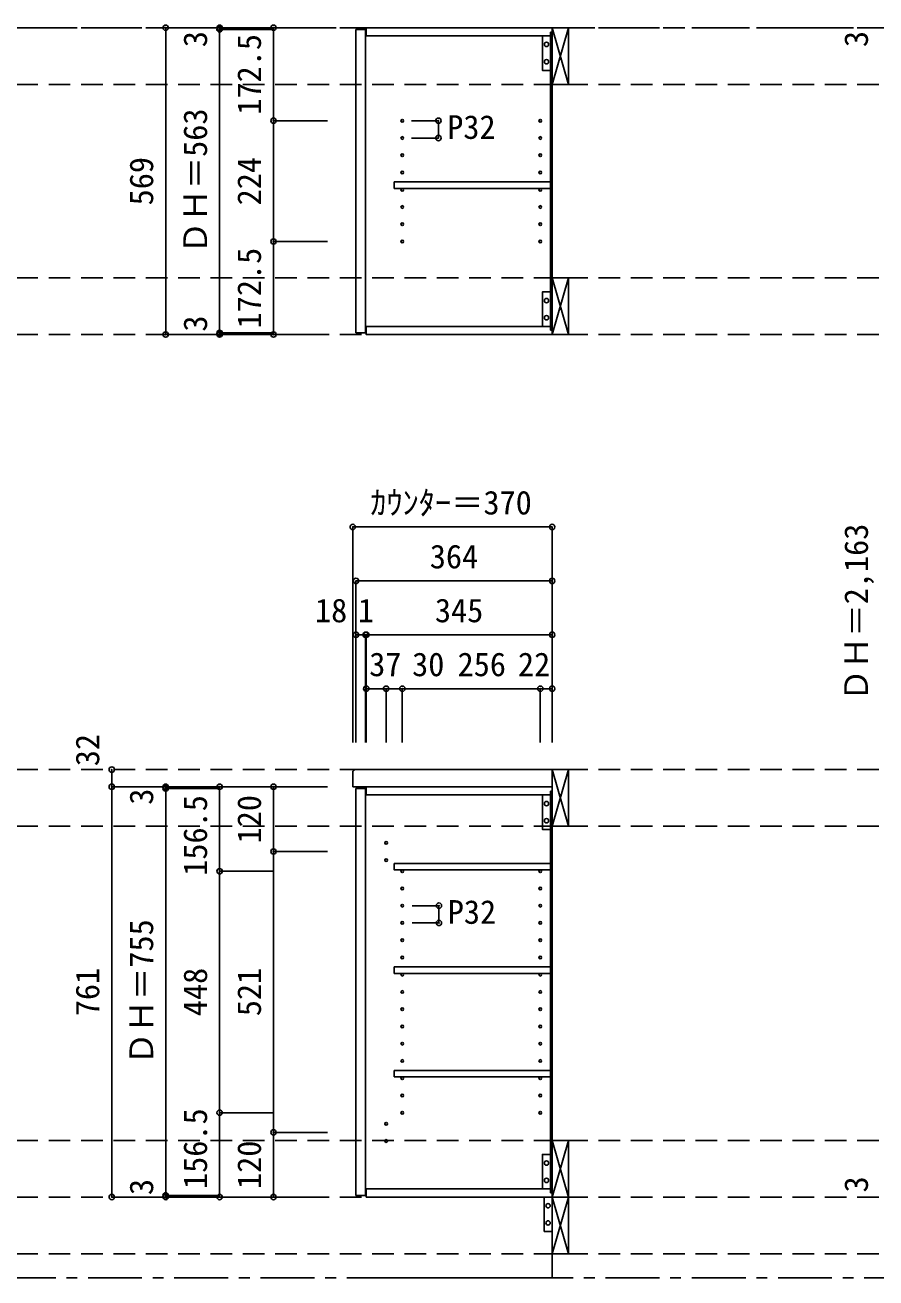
# Model space of a CAD drawing. Units: millimetres at full size, sheet at 1:20; details may follow other scales. Extents: x -3893 to 3907, y -2871 to 2783.
# Drawn here: x 763 to 2342, y -1607 to 717 of the extents above; entities that cross this region are included whole.
import ezdxf
from ezdxf.enums import TextEntityAlignment as Align

# ---------------------------------------------------------------- set-up
doc = ezdxf.new("R2010")
doc.units = ezdxf.units.MM
doc.header["$LTSCALE"] = 20
doc.header["$PDMODE"] = 32
doc.header["$PDSIZE"] = 10
doc.linetypes.add('CHAIN1', pattern=[8, 5, -1, 1, -1])
doc.linetypes.add('DASHED2', pattern=[3, 2, -1])
for name, color, linetype in [('0-1_本体', 2, 'Continuous'), ('0-2_扉', 3, 'Continuous'), ('0-3_扉仕上', 7, 'CHAIN1'), ('0-4_棚', 3, 'Continuous'), ('0-5_ダボ', 7, 'Continuous'), ('0-6_桟木', 3, 'Continuous'), ('0-A_文字', 7, 'Continuous'), ('0-B_寸法', 7, 'Continuous')]:
    doc.layers.add(name, color=color, linetype=linetype)
doc.styles.add('ＭＳ ゴシック', font='')
doc.styles.get('ＭＳ ゴシック').set_extended_font_data('MS Gothic')

msp = doc.modelspace()

# ---------------------------------------------------------------- linework, layer by layer
at = {"layer": '0-1_本体'}
for p, q in [((1396.3, 697.33), (1738.3, 697.33)), ((1738.3, 704.33), (1741.3, 704.33)), ((1738.3, 151.33), (1738.3, 704.33)), ((1739.8, 151.33), (1739.8, 704.33)), ((1741.3, 701.83), (1741.3, 709.83)), ((1738.3, 151.33), (1741.3, 151.33)), ((1741.3, 154.33), (1741.3, 146.33)), ((1396.3, -695.67), (1741.3, -695.67)), ((1738.3, -1448.67), (1738.3, -703.67)), ((1738.3, -703.67), (1741.3, -703.67)), ((1739.8, -1448.67), (1739.8, -703.67)), ((1396.3, -1441.67), (1396.3, -1456.67)), ((1396.3, -1441.67), (1738.3, -1441.67)), ((1741.3, -1456.67), (1396.3, -1456.67)), ((1738.3, -1448.67), (1741.3, -1448.67)), ((1741.3, -1553.67), (1741.3, -1561.67))]:
    msp.add_line(p, q, dxfattribs=at)
at = {"layer": '0-1_本体', "color": 7}
for p, q in [((1741.3, 707.33), (1741.3, 143.33)), ((1741.3, -1456.67), (1741.3, -695.67))]:
    msp.add_line(p, q, dxfattribs=at)
at = {"layer": '0-1_本体'}
for points in [[(1741.3, 712.33), (1396.3, 712.33), (1396.3, 697.33)], [(1741.3, 143.33), (1396.3, 143.33), (1396.3, 158.33), (1738.3, 158.33)], [(1738.3, -710.67), (1396.3, -710.67), (1396.3, -695.67)]]:
    msp.add_lwpolyline(points, dxfattribs=at)
at = {"layer": '0-2_扉', "color": 2}
for p, q in [((1377.3, 709.33), (1395.3, 709.33)), ((1377.3, 146.33), (1377.3, 709.33)), ((1395.3, 146.33), (1395.3, 709.33)), ((1377.3, 146.33), (1395.3, 146.33)), ((1377.3, -698.67), (1377.3, -1453.67)), ((1377.3, -698.67), (1395.3, -698.67)), ((1395.3, -698.67), (1395.3, -1453.67)), ((1377.3, -1453.67), (1395.3, -1453.67))]:
    msp.add_line(p, q, dxfattribs=at)
at = {"layer": '0-3_扉仕上', "linetype": 'Continuous'}
for p, q in [((1741.3, -1456.67), (1741.3, -1606.67)), ((1741.3, -1606.67), (1374.3, -1606.67))]:
    msp.add_line(p, q, dxfattribs=at)
at = {"layer": '0-4_棚', "color": 2}
for p, q in [((1448.3, 426.33), (1448.3, 414.33)), ((1448.3, 426.33), (1738.3, 426.33)), ((1448.3, 414.33), (1738.3, 414.33)), ((1448.3, -837.69), (1738.3, -837.69)), ((1738.3, -837.69), (1738.3, -849.69)), ((1448.3, -1029.69), (1738.3, -1029.69)), ((1738.3, -1029.69), (1738.3, -1041.69)), ((1448.3, -1221.69), (1448.3, -1233.69)), ((1448.3, -1221.69), (1738.3, -1221.69)), ((1738.3, -1221.69), (1738.3, -1233.69)), ((1448.3, -1233.69), (1738.3, -1233.69))]:
    msp.add_line(p, q, dxfattribs=at)
at = {"layer": '0-4_棚', "color": 7}
for p, q in [((1371.3, -668.67), (1371.3, -695.67)), ((1376.3, -663.67), (1741.3, -663.67)), ((1741.3, -695.67), (1741.3, -663.67)), ((1741.3, -695.67), (1371.3, -695.67))]:
    msp.add_line(p, q, dxfattribs=at)
at = {"layer": '0-4_棚', "color": 2}
for points in [[(1448.3, -837.69), (1448.3, -849.69), (1738.3, -849.69)], [(1448.3, -1029.69), (1448.3, -1041.69), (1738.3, -1041.69)]]:
    msp.add_lwpolyline(points, dxfattribs=at)
at = {"layer": '0-4_棚', "color": 7}
msp.add_arc((1376.3, -668.67), 5, 90, 180, dxfattribs=at)
at = {"layer": '0-5_ダボ'}
for centre in [(1463.3, 539.83), (1719.3, 539.83), (1463.3, 507.83), (1719.3, 507.83), (1463.3, 475.83), (1719.3, 475.83), (1463.3, 443.83), (1719.3, 443.83), (1463.3, 411.83), (1719.3, 411.83), (1463.3, 379.83), (1719.3, 379.83), (1463.3, 347.83), (1719.3, 347.83), (1463.3, 315.83), (1719.3, 315.83), (1433.3, -799.67), (1433.3, -831.67), (1463.3, -852.19), (1719.3, -852.19), (1463.3, -884.19), (1719.3, -884.19), (1463.3, -916.19), (1719.3, -916.19), (1463.3, -948.19), (1719.3, -948.19), (1463.3, -980.19), (1719.3, -980.19), (1463.3, -1012.19), (1719.3, -1012.19), (1463.3, -1044.19), (1719.3, -1044.19), (1463.3, -1076.19), (1719.3, -1076.19), (1463.3, -1108.19), (1719.3, -1108.19), (1463.3, -1140.19), (1719.3, -1140.19), (1463.3, -1172.19), (1719.3, -1172.19), (1463.3, -1204.19), (1719.3, -1204.19), (1463.3, -1236.19), (1719.3, -1236.19), (1463.3, -1268.19), (1719.3, -1268.19), (1463.3, -1300.19), (1719.3, -1300.19), (1433.3, -1320.67), (1433.3, -1352.67)]:
    msp.add_circle(centre, 2.5, dxfattribs=at)
at = {"layer": '0-6_桟木'}
for p, q in [((1738.3, 633.33), (1738.3, 697.33)), ((1741.3, 712.33), (1741.3, 607.33)), ((1771.3, 712.33), (1741.3, 712.33)), ((1771.3, 607.33), (1771.3, 712.33)), ((1741.3, 607.33), (1771.3, 607.33)), ((1741.3, 248.33), (1741.3, 143.33)), ((1771.3, 248.33), (1741.3, 248.33)), ((1738.3, 222.33), (1738.3, 158.33)), ((1741.3, -663.67), (1741.3, -768.67)), ((1771.3, -663.67), (1741.3, -663.67)), ((1741.3, -1351.67), (1741.3, -1456.67)), ((1771.3, -1351.67), (1741.3, -1351.67)), ((1726.3, -1456.67), (1726.3, -1520.67)), ((1741.3, -1456.67), (1726.3, -1456.67)), ((1741.3, -1561.67), (1741.3, -1456.67)), ((1771.3, -1561.67), (1771.3, -1456.67)), ((1726.3, -1520.67), (1741.3, -1520.67)), ((1741.3, -1561.67), (1771.3, -1561.67))]:
    msp.add_line(p, q, dxfattribs=at)
at = {"layer": '0-6_桟木', "color": 7}
for p, q in [((1741.3, 607.33), (1771.3, 712.33)), ((1741.3, 712.33), (1771.3, 607.33)), ((1741.3, 143.33), (1771.3, 248.33)), ((1741.3, 248.33), (1771.3, 143.33)), ((1741.3, -768.67), (1771.3, -663.67)), ((1741.3, -663.67), (1771.3, -768.67)), ((1741.3, -1351.67), (1771.3, -1456.67)), ((1741.3, -1456.67), (1771.3, -1351.67)), ((1741.3, -1456.67), (1771.3, -1561.67)), ((1741.3, -1561.67), (1771.3, -1456.67))]:
    msp.add_line(p, q, dxfattribs=at)
at = {"layer": '0-6_桟木'}
for points in [[(1738.3, 697.33), (1723.3, 697.33), (1723.3, 633.33), (1738.3, 633.33)], [(1741.3, 143.33), (1771.3, 143.33), (1771.3, 248.33)], [(1738.3, 158.33), (1723.3, 158.33), (1723.3, 222.33), (1738.3, 222.33)], [(1741.3, -768.67), (1771.3, -768.67), (1771.3, -663.67)], [(1741.3, -1456.67), (1771.3, -1456.67), (1771.3, -1351.67)]]:
    msp.add_lwpolyline(points, dxfattribs=at)
for points in [[(1738.3, -774.67), (1738.3, -710.67), (1723.3, -710.67), (1723.3, -774.67)], [(1738.3, -1441.67), (1738.3, -1377.67), (1723.3, -1377.67), (1723.3, -1441.67)]]:
    msp.add_lwpolyline(points, close=True, dxfattribs=at)
at = {"layer": '0-6_桟木', "color": 7}
for centre in [(1730.8, 681.33), (1730.8, 649.33), (1730.8, 206.33), (1730.8, 174.33), (1730.8, -726.67), (1730.8, -758.67), (1730.8, -1393.67), (1730.8, -1425.67), (1733.8, -1472.67), (1733.8, -1504.67)]:
    msp.add_circle(centre, 4, dxfattribs=at)
at = {"layer": '0-A_文字', "linetype": 'CHAIN1'}
for p, q in [((-3119.7, 712.33), (3067.4, 712.33)), ((-3119.7, -1606.67), (3067.4, -1606.67))]:
    msp.add_line(p, q, dxfattribs=at)
at = {"layer": '0-B_寸法', "color": 4, "linetype": 'DASHED2'}
for p, q in [((3067.4, 712.33), (-3119.7, 712.33)), ((3067.4, 607.33), (-3119.7, 607.33)), ((3067.4, 248.33), (-3119.7, 248.33)), ((3067.4, 143.33), (-3119.7, 143.33)), ((3067.4, -663.67), (-3119.7, -663.67)), ((3067.4, -768.67), (-3119.7, -768.67)), ((3067.4, -1351.67), (-3119.7, -1351.67)), ((3067.4, -1456.67), (-3119.7, -1456.67)), ((3067.4, -1561.67), (-3119.7, -1561.67))]:
    msp.add_line(p, q, dxfattribs=at)
at = {"layer": '0-B_寸法', "color": 4}
for p, q in [((1024.3, 712.33), (1224.3, 712.33)), ((1024.3, 712.33), (1024.3, 143.33)), ((1124.3, 712.33), (1124.3, 143.33)), ((1124.3, 709.33), (1224.3, 709.33)), ((1224.3, 712.33), (1224.3, 539.83)), ((1224.3, 712.33), (1324.3, 712.33)), ((1224.3, 539.83), (1324.3, 539.83)), ((1224.3, 539.83), (1224.3, 315.83)), ((1530.3, 539.83), (1480.3, 539.83)), ((1530.3, 539.83), (1530.3, 507.83)), ((1530.3, 507.83), (1480.3, 507.83)), ((1224.3, 315.83), (1324.3, 315.83)), ((1224.3, 315.83), (1224.3, 143.33)), ((1224.3, 143.33), (1024.3, 143.33)), ((1124.3, 146.33), (1224.3, 146.33)), ((1224.3, 143.33), (1324.3, 143.33)), ((1741.3, -213.67), (1741.3, -613.67)), ((1377.3, -313.67), (1377.3, -613.67)), ((1741.3, -313.67), (1377.3, -313.67)), ((1395.3, -413.67), (1377.3, -413.67)), ((1395.3, -413.67), (1395.3, -613.67)), ((1396.3, -413.67), (1395.3, -413.67)), ((1395.3, -413.67), (1395.3, -613.67)), ((1741.3, -413.67), (1396.3, -413.67)), ((1396.3, -413.67), (1396.3, -513.67)), ((1741.3, -413.67), (1741.3, -513.67)), ((1433.3, -513.67), (1396.3, -513.67)), ((1396.3, -513.67), (1396.3, -613.67)), ((1463.3, -513.67), (1433.3, -513.67)), ((1433.3, -513.67), (1433.3, -613.67)), ((1463.3, -513.67), (1463.3, -613.67)), ((1719.3, -513.67), (1463.3, -513.67)), ((1741.3, -513.67), (1719.3, -513.67)), ((1719.3, -513.67), (1719.3, -613.67)), ((1741.3, -513.67), (1741.3, -613.67)), ((924.3, -695.67), (924.3, -663.67)), ((1024.3, -695.67), (1124.3, -695.67)), ((1024.3, -695.67), (1124.3, -695.67)), ((1124.3, -695.67), (1224.3, -695.67)), ((1124.3, -852.17), (1124.3, -695.67)), ((1224.3, -695.67), (1324.3, -695.67)), ((1224.3, -695.67), (1224.3, -815.67)), ((1024.3, -698.67), (1124.3, -698.67)), ((1224.3, -815.67), (1224.3, -1336.67)), ((1224.3, -815.67), (1324.3, -815.67)), ((1124.3, -852.17), (1224.3, -852.17)), ((1124.3, -1300.17), (1124.3, -852.17)), ((1531.3, -916.17), (1481.3, -916.17)), ((1124.3, -1300.17), (1224.3, -1300.17)), ((1124.3, -1456.67), (1124.3, -1300.17)), ((1224.3, -1336.67), (1224.3, -1456.67)), ((1224.3, -1336.67), (1324.3, -1336.67)), ((924.3, -1456.67), (1024.3, -1456.67)), ((1024.3, -1453.67), (1124.3, -1453.67)), ((1024.3, -1456.67), (1024.3, -1453.67)), ((1024.3, -1456.67), (1124.3, -1456.67)), ((1024.3, -1456.67), (1124.3, -1456.67)), ((1124.3, -1456.67), (1224.3, -1456.67)), ((1224.3, -1456.67), (1324.3, -1456.67))]:
    msp.add_line(p, q, dxfattribs=at)
at = {"layer": '0-B_寸法', "color": 3}
msp.add_line((1741.3, -1456.67), (1771.3, -1456.67), dxfattribs=at)
at = {"layer": '0-B_寸法', "color": 4}
for points in [[(1741.3, -213.67), (1371.3, -213.67), (1371.3, -613.67)], [(924.3, -1456.67), (924.3, -695.67), (1024.3, -695.67)], [(1024.3, -1453.67), (1024.3, -698.67), (1024.3, -695.67)], [(1531.3, -916.17), (1531.3, -948.17), (1481.3, -948.17)]]:
    msp.add_lwpolyline(points, dxfattribs=at)
at = {"layer": '0-B_寸法'}
for p in [(1024.3, 712.33), (1124.3, 712.33), (1124.3, 709.33), (1224.3, 712.33), (1224.3, 539.83), (1530.3, 539.83), (1530.3, 507.83), (1224.3, 315.83), (1024.3, 143.33), (1124.3, 146.33), (1124.3, 143.33), (1224.3, 143.33), (1371.3, -213.67), (1741.3, -213.67), (1377.3, -313.67), (1741.3, -313.67), (1377.3, -413.67), (1395.3, -413.67), (1395.3, -413.67), (1396.3, -413.67), (1741.3, -413.67), (1396.3, -513.67), (1433.3, -513.67), (1463.3, -513.67), (1719.3, -513.67), (1741.3, -513.67), (924.3, -663.67), (924.3, -695.67), (1024.3, -695.67), (1024.3, -698.67), (1124.3, -695.67), (1224.3, -695.67), (1224.3, -815.67), (1124.3, -852.17), (1531.3, -916.17), (1531.3, -948.17), (1124.3, -1300.17), (1224.3, -1336.67), (924.3, -1456.67), (1024.3, -1453.67), (1024.3, -1456.67), (1124.3, -1456.67), (1224.3, -1456.67)]:
    msp.add_point(p, dxfattribs=at)

# ---------------------------------------------------------------- texts
at = {"layer": '0-B_寸法', "style": 'ＭＳ ゴシック'}
for s, p in [('3', (1114.3, 676.27)), ('3', (2340.4, 676.47)), ('172.5', (1214.3, 551.08)), ('ＤＨ＝563', (1114.3, 292.83)), ('569', (1014.3, 382.83)), ('224', (1214.3, 382.83)), ('172.5', (1214.3, 154.58)), ('3', (1114.3, 148.66)), ('ＤＨ＝2,163', (2340.4, -537.17)), ('32', (914.3, -657.47)), ('3', (1014.3, -728.92)), ('156.5', (1114.3, -860.67)), ('120', (1214.3, -800.67)), ('ＤＨ＝755', (1014.3, -1211.17)), ('761', (914.3, -1121.17)), ('448', (1114.3, -1121.17)), ('521', (1214.3, -1121.17)), ('156.5', (1114.3, -1441.67)), ('120', (1214.3, -1441.67)), ('3', (1014.3, -1452.94)), ('3', (2340.4, -1448.1))]:
    msp.add_text(s, height=43.99, rotation=90, dxfattribs=at).set_placement(p, align=Align.BOTTOM_LEFT)
for s, p in [('P32', (1546.55, 492.98)), ('ｶｳﾝﾀｰ＝370', (1403.8, -203.67)), ('364', (1514.3, -303.67)), ('18', (1301.3, -403.67)), ('1', (1380.8, -403.67)), ('345', (1523.8, -403.67)), ('37', (1401.92, -503.67)), ('30', (1481.45, -503.67)), ('256', (1565.86, -503.67)), ('22', (1677.83, -503.67)), ('P32', (1547.55, -963.02))]:
    msp.add_text(s, height=43.99, dxfattribs=at).set_placement(p, align=Align.BOTTOM_LEFT)

doc.saveas('drawing.dxf')
